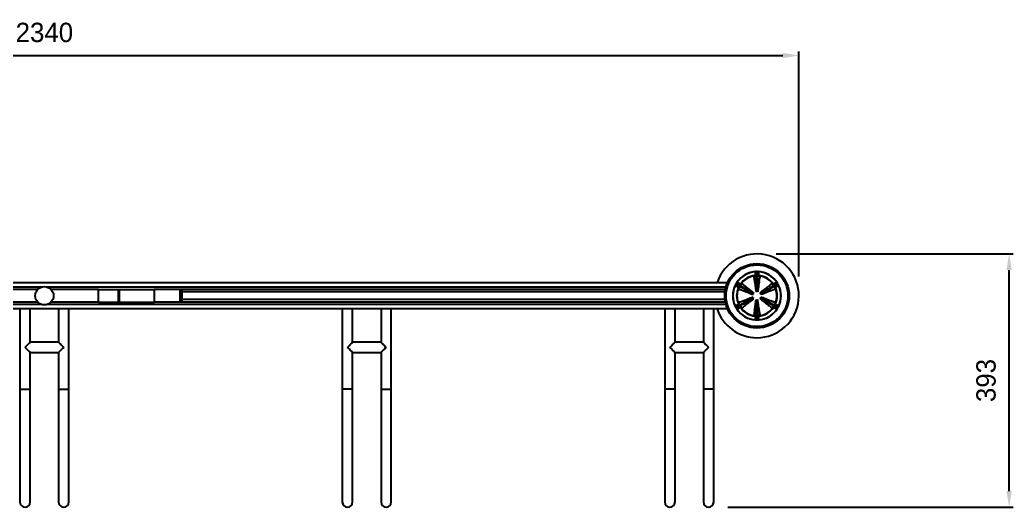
# Model space of a CAD drawing. Header units: millimetres. Extents: x 5333 to 11273, y -3184 to 1016.
# Drawn here: x 6736 to 8276, y -1248 to -492 of the extents above; entities that cross this region are included whole.
import ezdxf

# ---------------------------------------------------------------- set-up
doc = ezdxf.new("R2010")
doc.units = ezdxf.units.MM
doc.header["$PDSIZE"] = -1
doc.layers.add('WYMIAR', color=96, linetype='Continuous')
doc.dimstyles.new('1-1', dxfattribs={"dimtxt": 30, "dimasz": 25, "dimexe": 6.25, "dimexo": 30, "dimgap": 20.625, "dimtad": 1, "dimdec": 1, "dimtxsty": 'Standard', "dimcen": 0, "dimclrd": 2, "dimclre": 2, "dimclrt": 2, "dimadec": 0, "dimazin": 0, "dimtfac": 1, "dimtdec": 1, "dimtmove": 0, "dimatfit": 3, "dimfxl": 0, "dimarcsym": 0})

# ---------------------------------------------------------------- blocks, each defined once
blk = doc.blocks.new('rzut')
for p, q in [((3511, 494.3), (3511, 494.3)), ((3511, 494.3), (3511, 494.3)), ((3513.8, 494), (3516, 492.8)), ((3516.2, 501.2), (3516.2, 492.7)), ((3517.5, 501.2), (3517.5, 492.7)), ((3522.7, 494.3), (3522.7, 494.3)), ((3522.7, 494.3), (3522.7, 494.3)), ((3471, 483.8), (1352.7, 483.8)), ((3489.2, 476.3), (3491.3, 477.6)), ((3491.3, 477.6), (3491.5, 477.7)), ((3491.5, 477.7), (3491.6, 477.7)), ((3491.6, 477.7), (3491.8, 477.8)), ((3493.4, 484.1), (3493.4, 484.1)), ((3516, 492.8), (3516.2, 492.7)), ((3516.2, 492.7), (3516.3, 492.6)), ((3516.3, 492.6), (3516.4, 492.5)), ((3540.4, 484.1), (3540.3, 484.1)), ((3541.5, 481.5), (3541.6, 479)), ((3541.6, 479), (3541.5, 478.8)), ((3541.5, 478.8), (3541.5, 478.5)), ((3541.5, 478.8), (3541.5, 478.8)), ((2407.7, 477.4), (1355, 477.4)), ((2401.8, 473.8), (2351, 473.8)), ((3468.7, 477.4), (2416, 477.4)), ((2472.7, 473.8), (2422, 473.8)), ((2495.8, 473.8), (2472.7, 473.8)), ((2495.8, 473.8), (2526.6, 473.8)), ((2495.8, 453.8), (2495.8, 473.8)), ((2526.6, 453.8), (2526.6, 473.8)), ((2526.6, 473.8), (2528.4, 473.8)), ((2528.4, 453.8), (2528.4, 473.8)), ((2528.4, 473.8), (2582.2, 473.8)), ((2582.2, 473.8), (2582.2, 453.8)), ((2622.7, 473.8), (2582.2, 473.8)), ((2622.7, 453.8), (2622.7, 473.8)), ((2625.7, 473.8), (2622.7, 473.8)), ((2625.7, 453.8), (2625.7, 473.8)), ((3467.9, 473.8), (2625.7, 473.8)), ((3467.2, 469.8), (2625.7, 469.8)), ((3487.6, 474), (3487.6, 474)), ((3546.2, 474), (3546.2, 474)), ((2407.7, 450.2), (1355, 450.2)), ((2401.8, 453.8), (2351, 453.8)), ((3468.7, 450.2), (2416, 450.2)), ((2472.7, 453.8), (2422, 453.8)), ((2495.8, 453.8), (2472.7, 453.8)), ((2495.8, 453.8), (2526.6, 453.8)), ((2526.6, 453.8), (2528.4, 453.8)), ((2528.4, 453.8), (2582.2, 453.8)), ((2622.7, 453.8), (2582.2, 453.8)), ((2625.7, 453.8), (2622.7, 453.8)), ((3467.2, 457.8), (2625.7, 457.8)), ((3467.9, 453.8), (2625.7, 453.8)), ((3487.6, 453.6), (3487.6, 453.6)), ((3492.1, 448.6), (3492.2, 448.8)), ((3492.2, 446.1), (3492.1, 448.6)), ((3492.2, 448.9), (3492.2, 449.1)), ((3492.2, 448.8), (3492.2, 448.9)), ((3542.1, 449.9), (3541.9, 449.8)), ((3542.2, 449.9), (3542.1, 449.9)), ((3542.4, 450), (3542.2, 449.9)), ((3544.6, 451.3), (3542.4, 450)), ((3546.2, 453.6), (3546.2, 453.6)), ((3471, 443.8), (1352.7, 443.8)), ((2373.9, 443.8), (2373.9, 318.8)), ((2389.9, 391.8), (2389.9, 443.8)), ((2433.9, 443.8), (2433.9, 391.8)), ((2449.9, 318.8), (2449.9, 443.8)), ((2873.9, 443.8), (2873.9, 318.8)), ((2889.9, 391.8), (2889.9, 443.8)), ((2933.9, 443.8), (2933.9, 391.8)), ((2949.9, 318.8), (2949.9, 443.8)), ((3373.9, 443.8), (3373.9, 318.8)), ((3389.9, 391.8), (3389.9, 443.8)), ((3433.9, 443.8), (3433.9, 391.8)), ((3449.9, 318.8), (3449.9, 443.8)), ((3493.4, 443.5), (3493.4, 443.5)), ((3511, 433.3), (3511, 433.3)), ((3511, 433.3), (3511, 433.3)), ((3516.2, 426.4), (3516.2, 434.9)), ((3517.5, 435), (3517.3, 435.1)), ((3517.5, 434.9), (3517.5, 435)), ((3517.7, 434.8), (3517.5, 434.9)), ((3517.5, 426.4), (3517.5, 434.9)), ((3519.9, 433.6), (3517.7, 434.8)), ((3522.7, 433.3), (3522.7, 433.3)), ((3522.7, 433.3), (3522.7, 433.3)), ((3540.3, 443.5), (3540.4, 443.5)), ((2433.9, 391.8), (2389.9, 391.8)), ((2933.9, 391.8), (2889.9, 391.8)), ((3433.9, 391.8), (3389.9, 391.8)), ((2389.9, 375.8), (2433.9, 375.8)), ((2389.9, 318.8), (2389.9, 375.8)), ((2433.9, 375.8), (2433.9, 318.8)), ((2889.9, 318.8), (2889.9, 375.8)), ((2889.9, 375.8), (2933.9, 375.8)), ((2933.9, 375.8), (2933.9, 318.8)), ((3389.9, 318.8), (3389.9, 375.8)), ((3389.9, 375.8), (3433.9, 375.8)), ((3433.9, 375.8), (3433.9, 318.8)), ((2373.9, 318.8), (2373.9, 143.8)), ((2373.9, 318.8), (2389.9, 318.8)), ((2389.9, 143.8), (2389.9, 318.8)), ((2433.9, 318.8), (2433.9, 143.8)), ((2433.9, 318.8), (2449.9, 318.8)), ((2449.9, 143.8), (2449.9, 318.8)), ((2873.9, 318.8), (2873.9, 143.8)), ((2889.9, 318.8), (2873.9, 318.8)), ((2889.9, 143.8), (2889.9, 318.8)), ((2933.9, 318.8), (2933.9, 143.8)), ((2933.9, 318.8), (2949.9, 318.8)), ((2949.9, 143.8), (2949.9, 318.8)), ((3373.9, 318.8), (3373.9, 143.8)), ((3389.9, 318.8), (3373.9, 318.8)), ((3389.9, 143.8), (3389.9, 318.8)), ((3433.9, 318.8), (3433.9, 143.8)), ((3449.9, 318.8), (3433.9, 318.8)), ((3449.9, 143.8), (3449.9, 318.8))]:
    blk.add_line(p, q)
at = {"flags": 128}
for points in [[(3511, 494.3), (3512.4, 494.3), (3513.8, 494)], [(3484.1, 482), (3484.9, 481.5), (3485.8, 481), (3486.6, 480.5), (3487.5, 480), (3488.5, 479.4), (3489.5, 478.9), (3490.5, 478.3), (3491.5, 477.7)], [(3484.8, 483.1), (3485.6, 482.6), (3486.4, 482.2), (3487.3, 481.6), (3488.2, 481.1), (3489.2, 480.6), (3490.1, 480), (3491.1, 479.4), (3492.2, 478.8)], [(3511, 466.5), (3508.3, 468), (3504.8, 470), (3501.5, 471.9), (3498.7, 473.5), (3495.2, 475.5), (3492.9, 476.9), (3491.5, 477.7), (3491.5, 477.7), (3491.5, 477.7)], [(3516.3, 470.2), (3516.2, 473.4), (3516.2, 477.3), (3516.2, 481.1), (3516.2, 484.4), (3516.2, 488.4), (3516.2, 491.1), (3516.2, 492.7), (3516.2, 492.7), (3516.2, 492.7)], [(3522.1, 467.5), (3524.8, 469.1), (3528.3, 471.1), (3531.5, 473), (3534.4, 474.7), (3537.9, 476.7), (3540.2, 478), (3541.5, 478.8), (3541.5, 478.8), (3541.5, 478.8)], [(3540.4, 484.1), (3541.1, 482.9), (3541.5, 481.5)], [(3549, 483.1), (3548.2, 482.6), (3547.3, 482.2), (3546.4, 481.6), (3545.5, 481.1), (3544.6, 480.6), (3543.6, 480), (3542.6, 479.4), (3541.5, 478.8)], [(3549.6, 482), (3548.8, 481.5), (3548, 481), (3547.1, 480.5), (3546.2, 480), (3545.2, 479.4), (3544.2, 478.9), (3543.2, 478.3), (3542.2, 477.7)], [(3487.6, 474), (3488.2, 475.2), (3489.2, 476.3)], [(3484.1, 445.7), (3484.9, 446.1), (3485.8, 446.6), (3486.6, 447.1), (3487.5, 447.6), (3488.5, 448.2), (3489.5, 448.8), (3490.5, 449.3), (3491.5, 449.9)], [(3484.8, 444.5), (3485.6, 445), (3486.4, 445.5), (3487.3, 446), (3488.2, 446.5), (3489.2, 447.1), (3490.1, 447.6), (3491.1, 448.2), (3492.2, 448.8)], [(3511.6, 460.1), (3508.9, 458.5), (3505.5, 456.5), (3502.2, 454.6), (3499.3, 452.9), (3495.9, 450.9), (3493.6, 449.6), (3492.2, 448.8), (3492.2, 448.8), (3492.2, 448.8)], [(3517.4, 457.4), (3517.5, 454.3), (3517.5, 450.3), (3517.5, 446.5), (3517.5, 443.2), (3517.5, 439.2), (3517.5, 436.5), (3517.5, 434.9), (3517.5, 434.9), (3517.5, 434.9)], [(3522.7, 461.1), (3525.4, 459.6), (3528.9, 457.6), (3532.2, 455.7), (3535.1, 454.1), (3538.5, 452.1), (3540.8, 450.7), (3542.2, 449.9), (3542.2, 449.9), (3542.2, 449.9)], [(3549, 444.5), (3548.2, 445), (3547.3, 445.5), (3546.4, 446), (3545.5, 446.5), (3544.6, 447.1), (3543.6, 447.6), (3542.6, 448.2), (3541.5, 448.8)], [(3549.6, 445.7), (3548.8, 446.1), (3548, 446.6), (3547.1, 447.1), (3546.2, 447.6), (3545.2, 448.2), (3544.2, 448.8), (3543.2, 449.3), (3542.2, 449.9)], [(3546.2, 453.6), (3545.5, 452.4), (3544.6, 451.3)], [(3493.4, 443.5), (3492.7, 444.7), (3492.2, 446.1)], [(3522.7, 433.3), (3521.3, 433.3), (3519.9, 433.6)], [(2381.9, 383.8), (2383.3, 385.3), (2384.8, 386.7), (2386.1, 388), (2387.3, 389.2), (2388.2, 390.2), (2389, 391), (2389.6, 391.5), (2389.8, 391.8), (2389.9, 391.8)], [(2433.9, 391.8), (2434, 391.7), (2434.3, 391.3), (2434.9, 390.7), (2435.7, 389.9), (2436.7, 389), (2437.9, 387.8), (2439.1, 386.5), (2440.5, 385.2), (2441.9, 383.8)], [(2881.9, 383.8), (2883.3, 385.3), (2884.8, 386.7), (2886.1, 388), (2887.3, 389.2), (2888.2, 390.2), (2889, 391), (2889.6, 391.5), (2889.8, 391.8), (2889.9, 391.8)], [(2933.9, 391.8), (2934, 391.7), (2934.3, 391.3), (2934.9, 390.7), (2935.7, 389.9), (2936.7, 389), (2937.9, 387.8), (2939.1, 386.5), (2940.5, 385.2), (2941.9, 383.8)], [(3381.9, 383.8), (3383.3, 385.3), (3384.8, 386.7), (3386.1, 388), (3387.3, 389.2), (3388.2, 390.2), (3389, 391), (3389.6, 391.5), (3389.8, 391.8), (3389.9, 391.8)], [(3433.9, 391.8), (3434, 391.7), (3434.3, 391.3), (3434.9, 390.7), (3435.7, 389.9), (3436.7, 389), (3437.9, 387.8), (3439.1, 386.5), (3440.5, 385.2), (3441.9, 383.8)], [(2389.9, 375.8), (2389.8, 375.8), (2389.6, 376.1), (2389, 376.6), (2388.2, 377.4), (2387.3, 378.4), (2386.1, 379.6), (2384.8, 380.9), (2383.3, 382.3), (2381.9, 383.8)], [(2441.9, 383.8), (2440.5, 382.4), (2439.1, 381.1), (2437.9, 379.8), (2436.7, 378.7), (2435.7, 377.7), (2434.9, 376.9), (2434.3, 376.3), (2434, 375.9), (2433.9, 375.8)], [(2889.9, 375.8), (2889.8, 375.8), (2889.6, 376.1), (2889, 376.6), (2888.2, 377.4), (2887.3, 378.4), (2886.1, 379.6), (2884.8, 380.9), (2883.3, 382.3), (2881.9, 383.8)], [(2941.9, 383.8), (2940.5, 382.4), (2939.1, 381.1), (2937.9, 379.8), (2936.7, 378.7), (2935.7, 377.7), (2934.9, 376.9), (2934.3, 376.3), (2934, 375.9), (2933.9, 375.8)], [(3389.9, 375.8), (3389.8, 375.8), (3389.6, 376.1), (3389, 376.6), (3388.2, 377.4), (3387.3, 378.4), (3386.1, 379.6), (3384.8, 380.9), (3383.3, 382.3), (3381.9, 383.8)], [(3441.9, 383.8), (3440.5, 382.4), (3439.1, 381.1), (3437.9, 379.8), (3436.7, 378.7), (3435.7, 377.7), (3434.9, 376.9), (3434.3, 376.3), (3434, 375.9), (3433.9, 375.8)]]:
    blk.add_lwpolyline(points, dxfattribs=at)
for centre, radius in [((3516.9, 463.8), 50), ((3516.9, 463.8), 47.9), ((2411.9, 463.8), 14.2)]:
    blk.add_circle(centre, radius)
for centre, radius, start, end in [((3516.9, 463.8), 65, 270, 162.0798), ((3516.9, 463.8), 37.5, 92.2005, 147.7879), ((3516.9, 463.8), 37.2, 94.1997, 145.8003), ((3516.9, 463.8), 31.5, 95.0868, 144.9131), ((3516.9, 463.8), 31, 100.7192, 139.2808), ((3521.9, 487.8), 6.53, 82.7968, 131.6146), ((3516.9, 463.8), 37.5, 32.2705, 87.7278), ((3516.9, 463.8), 37.2, 34.1997, 85.8003), ((3516.9, 463.8), 31.5, 35.0868, 84.9131), ((3516.9, 463.8), 31, 40.7192, 79.2808), ((3516.9, 463.8), 37.5, 152.2737, 207.7817), ((3516.9, 463.8), 37.2, 154.1997, 205.8003), ((3498.6, 480.1), 6.53, 142.7965, 191.6162), ((3493.4, 484.1), 0.014, 233.0828, 246.0951), ((3540.4, 484.1), 0.0418, 118.234, 122.5881), ((3540.1, 471.5), 6.53, 22.7976, 71.6143), ((3516.9, 463.8), 37.5, 332.2455, 27.8265), ((3516.9, 463.8), 37.2, 334.1997, 25.8003), ((3516.9, 463.8), 31.5, 155.0868, 204.9131), ((3516.9, 463.8), 31, 160.7192, 199.2808), ((3488.1, 475), 1.11, 240.5714, 240.7414), ((3516.9, 463.8), 6.47, 145.1457, 154.8549), ((3516.9, 463.8), 6.47, 85.1457, 94.8549), ((3516.9, 463.8), 6.47, 25.1457, 34.8549), ((3516.9, 463.8), 31.5, 335.0868, 24.9131), ((3516.9, 463.8), 31, 340.7192, 19.2808), ((3546.2, 474), 0.0138, 293.8064, 306.9868), ((3493.6, 456.1), 6.53, 202.7969, 251.6132), ((3488.1, 452.6), 1.11, 119.2586, 119.4286), ((3516.9, 463.8), 6.47, 205.1457, 214.8549), ((3516.9, 463.8), 6.47, 265.1457, 274.8549), ((3516.9, 463.8), 6.47, 325.1457, 334.8549), ((3535.1, 447.5), 6.53, 322.7965, 11.6162), ((3546.2, 453.6), 0.0138, 53.0132, 66.1936), ((3516.9, 463.8), 65, 197.9202, 270), ((3516.9, 463.8), 37.5, 212.1798, 267.7395), ((3516.9, 463.8), 37.2, 214.1997, 265.8003), ((3516.9, 463.8), 31.5, 215.0868, 264.9131), ((3516.9, 463.8), 31, 220.7192, 259.2808), ((3493.4, 443.5), 0.014, 113.9049, 126.9172), ((3511.9, 439.8), 6.53, 262.7973, 311.6133), ((3516.9, 463.8), 37.5, 272.1908, 327.7194), ((3516.9, 463.8), 37.2, 274.1997, 325.8003), ((3516.9, 463.8), 31.5, 275.0868, 324.9131), ((3516.9, 463.8), 31, 280.7192, 319.2808), ((3540.4, 443.6), 0.0418, 237.4119, 241.766), ((2381.9, 143.8), 8, 180, 0), ((2441.9, 143.8), 8, 180, 0), ((2881.9, 143.8), 8, 180, 0), ((2941.9, 143.8), 8, 180, 0), ((3381.9, 143.8), 8, 180, 0), ((3441.9, 143.8), 8, 180, 0)]:
    blk.add_arc(centre, radius, start, end)
for points, knots in [([(3514.1, 495.2), (3514.1, 495.2), (3514.1, 495.1), (3514, 495.1), (3513.7, 494.9), (3512.8, 494.6), (3511.8, 494.4), (3511, 494.3)], [0, 0, 0, 0, 0.0217415, 0.0516648, 0.109293, 0.3110087, 1, 1, 1, 1]), ([(3511, 494.3), (3511.1, 494.3), (3511.1, 494.3), (3511.1, 494.3), (3511.1, 494.3), (3511.1, 494.3)], [0, 0, 0, 0, 0.418124, 0.841087, 1, 1, 1, 1]), ([(3511, 494.3), (3511, 494.3), (3511, 494.3), (3511, 494.3), (3511, 494.3), (3511, 494.3), (3511, 494.3), (3511, 494.3), (3511, 494.3), (3511, 494.3)], [0, 0, 0, 0, 0.2567252, 0.3886539, 0.4999021, 0.6115028, 0.7434314, 0.8887518, 1, 1, 1, 1]), ([(3511.1, 494.3), (3511.2, 494.1), (3511.6, 493.5), (3512.2, 491.8), (3512.8, 489.3), (3513.1, 487.2), (3513.3, 486.2)], [0, 0, 0, 0, 0.163702, 0.491836, 0.744158, 1, 1, 1, 1]), ([(3516.2, 501.2), (3515.8, 501.3), (3515.2, 501.3), (3514.6, 501.2), (3514.4, 501.1), (3514.2, 501), (3514.2, 501), (3514.1, 500.9), (3514.1, 500.9)], [0, 0, 0, 0, 0.560929, 0.70529, 0.84073, 0.902151, 0.964177, 1, 1, 1, 1]), ([(3514.1, 500.9), (3514.1, 500), (3514.1, 498.3), (3514.1, 496.2), (3514.1, 495.2)], [0, 0, 0, 0, 0.495178, 1, 1, 1, 1]), ([(3517.5, 501.2), (3517.4, 501.2), (3517.1, 501.2), (3516.6, 501.2), (3516.3, 501.2), (3516.2, 501.2)], [0, 0, 0, 0, 0.378331, 0.683198, 1, 1, 1, 1]), ([(3519.6, 500.9), (3519.6, 500.9), (3519.6, 501), (3519.5, 501), (3519.2, 501.2), (3518.5, 501.3), (3517.9, 501.3), (3517.5, 501.2)], [0, 0, 0, 0, 0.033539, 0.079905, 0.170935, 0.492577, 1, 1, 1, 1]), ([(3519.7, 495.2), (3519.6, 496.1), (3519.6, 497.8), (3519.6, 499.7), (3519.6, 500.7), (3519.6, 500.9)], [0, 0, 0, 0, 0.4249317, 0.8559024, 1, 1, 1, 1]), ([(3522.7, 494.3), (3522, 494.4), (3521.2, 494.6), (3520.4, 494.8), (3520.1, 494.9), (3519.9, 495), (3519.7, 495.1), (3519.7, 495.1), (3519.7, 495.2), (3519.7, 495.2)], [0, 0, 0, 0, 0.605119, 0.732699, 0.820455, 0.907581, 0.944053, 0.980915, 1, 1, 1, 1]), ([(3520.4, 486.2), (3520.5, 486.8), (3520.9, 488.7), (3521.4, 491.1), (3522, 493.2), (3522.4, 493.9), (3522.6, 494.3)], [0, 0, 0, 0, 0.1565417, 0.4702444, 0.7331054, 1, 1, 1, 1]), ([(3522.6, 494.3), (3522.6, 494.3), (3522.6, 494.3), (3522.7, 494.3), (3522.7, 494.3), (3522.7, 494.3)], [0, 0, 0, 0, 0.295983, 0.689757, 1, 1, 1, 1]), ([(3522.7, 494.3), (3522.7, 494.3), (3522.7, 494.3), (3522.7, 494.3), (3522.7, 494.3), (3522.7, 494.3), (3522.7, 494.3), (3522.7, 494.3), (3522.7, 494.3), (3522.7, 494.3)], [0, 0, 0, 0, 0.110658, 0.27126, 0.382269, 0.493278, 0.62421, 0.735219, 1, 1, 1, 1]), ([(3484.1, 482), (3483.9, 481.6), (3483.6, 481.1), (3483.4, 480.6), (3483.3, 480.3), (3483.3, 480.2), (3483.3, 480), (3483.4, 480), (3483.4, 480)], [0, 0, 0, 0, 0.560941, 0.705311, 0.840743, 0.902158, 0.964184, 1, 1, 1, 1]), ([(3483.4, 480), (3484.1, 479.6), (3485.6, 478.7), (3487.4, 477.6), (3488.3, 477.1)], [0, 0, 0, 0, 0.4951751, 1, 1, 1, 1]), ([(3484.8, 483.1), (3484.7, 483), (3484.6, 482.7), (3484.3, 482.3), (3484.2, 482.1), (3484.1, 482)], [0, 0, 0, 0, 0.3783, 0.683177, 1, 1, 1, 1]), ([(3486.1, 484.7), (3486.1, 484.7), (3486, 484.7), (3485.9, 484.7), (3485.7, 484.5), (3485.2, 484), (3484.9, 483.4), (3484.8, 483.1)], [0, 0, 0, 0, 0.033566, 0.079893, 0.170939, 0.492559, 1, 1, 1, 1]), ([(3491.1, 481.9), (3490.3, 482.4), (3488.8, 483.2), (3487.2, 484.1), (3486.3, 484.6), (3486.1, 484.7)], [0, 0, 0, 0, 0.424937, 0.855909, 1, 1, 1, 1]), ([(3493.4, 484.1), (3492.9, 483.6), (3492.4, 483), (3491.8, 482.3), (3491.6, 482.1), (3491.4, 482), (3491.2, 481.9), (3491.1, 481.9), (3491.1, 481.9), (3491.1, 481.9)], [0, 0, 0, 0, 0.6051312, 0.732694, 0.8204565, 0.9075691, 0.944041, 0.9809069, 1, 1, 1, 1]), ([(3491.8, 477.8), (3491.8, 477.8), (3491.9, 477.9), (3491.9, 477.9), (3492, 478)], [0, 0, 0, 0, 0.262452, 1, 1, 1, 1]), ([(3492, 478), (3492, 478), (3492.1, 478.2), (3492.2, 478.5), (3492.2, 478.7), (3492.2, 478.8)], [0, 0, 0, 0, 0.198492, 0.598517, 1, 1, 1, 1]), ([(3492.2, 478.8), (3492.2, 478.8), (3492.2, 478.7), (3493.5, 478.1), (3495.7, 476.8), (3498.8, 475), (3502.1, 473.1), (3505.4, 471.2), (3508.5, 469.3), (3510.7, 468.1), (3511.6, 467.5)], [0, 0, 0, 0, 0.0000014, 0.1745589, 0.3491163, 0.536367, 0.6636699, 0.7909705, 0.9119865, 1, 1, 1, 1]), ([(3493.4, 484), (3493.4, 484), (3493.4, 484), (3493.4, 484.1), (3493.4, 484.1), (3493.4, 484.1)], [0, 0, 0, 0, 0.296016, 0.690141, 1, 1, 1, 1]), ([(3493.4, 484.1), (3493.4, 484.1), (3493.4, 484.1), (3493.4, 484.1), (3493.4, 484.1), (3493.4, 484.1), (3493.4, 484.1), (3493.4, 484.1), (3493.4, 484.1), (3493.4, 484.1)], [0, 0, 0, 0, 0.125631, 0.26496, 0.390591, 0.516222, 0.620741, 0.746372, 1, 1, 1, 1]), ([(3499.3, 478.1), (3498.8, 478.5), (3497.3, 479.7), (3495.4, 481.4), (3494, 483), (3493.6, 483.7), (3493.4, 484)], [0, 0, 0, 0, 0.156542, 0.470245, 0.733105, 1, 1, 1, 1]), ([(3508.4, 471.1), (3508.2, 471.2), (3507.8, 471.5), (3507.1, 472), (3506.4, 472.5), (3505.7, 473), (3505.2, 473.4), (3504.7, 473.8), (3504.2, 474.1), (3503.8, 474.5), (3503.3, 474.9), (3502.7, 475.3), (3502.1, 475.8), (3501.5, 476.3), (3501.1, 476.6), (3500.6, 477), (3500, 477.5), (3499.5, 477.9), (3499.3, 478.1)], [0, 0, 0, 0, 0.050977, 0.101952, 0.203913, 0.254892, 0.305864, 0.356839, 0.407817, 0.458788, 0.509764, 0.56074, 0.6627, 0.713676, 0.764654, 0.815624, 0.90777, 1, 1, 1, 1]), ([(3499.3, 478.1), (3500.2, 477.3), (3502.2, 475.7), (3505.5, 473.1), (3508.9, 470.5), (3511.2, 468.8), (3512.3, 468)], [0, 0, 0, 0, 0.27819, 0.557091, 0.777591, 1, 1, 1, 1]), ([(3513.3, 486.2), (3513.3, 486), (3513.4, 485.5), (3513.5, 484.9), (3513.6, 484.2), (3513.7, 483.7), (3513.8, 483.1), (3513.9, 482.4), (3514, 481.6), (3514.1, 480.9), (3514.2, 480.3), (3514.3, 479.7), (3514.3, 479.1), (3514.4, 478.2), (3514.5, 477.4), (3514.6, 476.5), (3514.7, 475.7), (3514.8, 475.1), (3514.8, 474.8)], [0, 0, 0, 0, 0.0509736, 0.1529355, 0.2039104, 0.2548863, 0.3058612, 0.3568369, 0.4587973, 0.5097738, 0.5607485, 0.6117235, 0.6626994, 0.7136731, 0.8156373, 0.8666127, 0.9175871, 1, 1, 1, 1]), ([(3513.3, 486.2), (3513.5, 484.9), (3513.9, 482.5), (3514.5, 478.3), (3515, 474.1), (3515.4, 471.2), (3515.5, 469.8)], [0, 0, 0, 0, 0.27819, 0.55709, 0.777589, 1, 1, 1, 1]), ([(3516.4, 492.5), (3516.5, 492.5), (3516.5, 492.5), (3516.6, 492.5), (3516.7, 492.5)], [0, 0, 0, 0, 0.262462, 1, 1, 1, 1]), ([(3516.7, 492.5), (3516.7, 492.4), (3516.9, 492.4), (3517.2, 492.5), (3517.4, 492.6), (3517.5, 492.7)], [0, 0, 0, 0, 0.1983973, 0.5985343, 1, 1, 1, 1]), ([(3517.5, 492.7), (3517.5, 492.7), (3517.5, 492.4), (3517.5, 491.3), (3517.5, 488.5), (3517.5, 485), (3517.5, 481.2), (3517.5, 477.5), (3517.5, 473.8), (3517.5, 471.3), (3517.4, 470.2)], [0, 0, 0, 0, 0.0000014, 0.174559, 0.3491157, 0.5363673, 0.6636693, 0.7909703, 0.911986, 1, 1, 1, 1]), ([(3520.4, 486.2), (3520.2, 484.9), (3519.8, 482.5), (3519.2, 478.3), (3518.7, 474.1), (3518.4, 471.2), (3518.2, 469.8)], [0, 0, 0, 0, 0.27819, 0.55709, 0.777589, 1, 1, 1, 1]), ([(3518.9, 474.8), (3518.9, 475), (3519, 475.5), (3519.1, 476.3), (3519.2, 477.2), (3519.3, 478.1), (3519.3, 478.7), (3519.4, 479.3), (3519.5, 479.9), (3519.6, 480.5), (3519.6, 481.1), (3519.8, 481.9), (3519.9, 482.6), (3520, 483.3), (3520.1, 483.9), (3520.2, 484.5), (3520.3, 485.3), (3520.4, 485.9), (3520.4, 486.2)], [0, 0, 0, 0, 0.050977, 0.101951, 0.203914, 0.254889, 0.305864, 0.356839, 0.407816, 0.45879, 0.509764, 0.56074, 0.662702, 0.713676, 0.764653, 0.815626, 0.90777, 1, 1, 1, 1]), ([(3534.4, 478.1), (3533.5, 477.3), (3531.5, 475.7), (3528.2, 473.1), (3524.8, 470.5), (3522.5, 468.8), (3521.4, 468)], [0, 0, 0, 0, 0.27819, 0.557087, 0.777587, 1, 1, 1, 1]), ([(3542.2, 477.7), (3542.2, 477.7), (3542.2, 477.5), (3540.9, 477), (3538.7, 475.6), (3535.6, 473.8), (3532.2, 471.9), (3529, 470.1), (3525.8, 468.3), (3523.6, 467), (3522.7, 466.5)], [0, 0, 0, 0, 0.000001, 0.174559, 0.349115, 0.536368, 0.66367, 0.79097, 0.911985, 1, 1, 1, 1]), ([(3534.4, 478.1), (3534.3, 478), (3533.9, 477.7), (3533.4, 477.2), (3532.9, 476.8), (3532.5, 476.5), (3532, 476.1), (3531.5, 475.7), (3530.9, 475.2), (3530.3, 474.7), (3529.8, 474.4), (3529.3, 474), (3528.8, 473.6), (3528.1, 473.1), (3527.5, 472.6), (3526.8, 472.1), (3526.1, 471.6), (3525.6, 471.3), (3525.3, 471.1)], [0, 0, 0, 0, 0.050971, 0.152936, 0.203909, 0.254884, 0.305862, 0.356836, 0.458795, 0.509775, 0.560747, 0.611722, 0.6627, 0.713672, 0.815638, 0.866613, 0.917588, 1, 1, 1, 1]), ([(3540.4, 484), (3540.3, 483.8), (3539.9, 483.2), (3538.8, 481.9), (3536.9, 480.1), (3535.3, 478.7), (3534.4, 478.1)], [0, 0, 0, 0, 0.163702, 0.491836, 0.744156, 1, 1, 1, 1]), ([(3540.3, 484.1), (3540.4, 484.1), (3540.4, 484.1), (3540.4, 484), (3540.4, 484), (3540.4, 484)], [0, 0, 0, 0, 0.418232, 0.8411, 1, 1, 1, 1]), ([(3542.7, 481.9), (3542.6, 481.9), (3542.6, 481.9), (3542.5, 481.9), (3542.2, 482.1), (3541.5, 482.8), (3540.8, 483.5), (3540.4, 484.1)], [0, 0, 0, 0, 0.021738, 0.051653, 0.109289, 0.311022, 1, 1, 1, 1]), ([(3540.4, 484.1), (3540.4, 484.1), (3540.4, 484.1), (3540.4, 484.1), (3540.4, 484.1), (3540.4, 484.1), (3540.4, 484.1), (3540.4, 484.1), (3540.4, 484.1), (3540.4, 484.1)], [0, 0, 0, 0, 0.2536264, 0.3792564, 0.5048533, 0.6094116, 0.7350416, 0.8743701, 1, 1, 1, 1]), ([(3541.5, 478.5), (3541.5, 478.5), (3541.5, 478.4), (3541.6, 478.3), (3541.6, 478.3)], [0, 0, 0, 0, 0.262384, 1, 1, 1, 1]), ([(3541.6, 478.3), (3541.6, 478.2), (3541.7, 478.1), (3541.9, 477.8), (3542.1, 477.7), (3542.2, 477.7)], [0, 0, 0, 0, 0.198473, 0.598563, 1, 1, 1, 1]), ([(3547.6, 484.7), (3546.9, 484.3), (3545.3, 483.4), (3543.6, 482.4), (3542.7, 481.9)], [0, 0, 0, 0, 0.495183, 1, 1, 1, 1]), ([(3545.5, 477.1), (3546.2, 477.5), (3547.7, 478.4), (3549.3, 479.4), (3550.1, 479.9), (3550.3, 480)], [0, 0, 0, 0, 0.4249335, 0.8558945, 1, 1, 1, 1]), ([(3549, 483.1), (3548.8, 483.5), (3548.5, 484), (3548.1, 484.4), (3547.9, 484.6), (3547.8, 484.7), (3547.7, 484.7), (3547.6, 484.7), (3547.6, 484.7)], [0, 0, 0, 0, 0.560937, 0.705297, 0.840734, 0.902144, 0.964168, 1, 1, 1, 1]), ([(3549.6, 482), (3549.5, 482.1), (3549.4, 482.3), (3549.1, 482.7), (3549, 483), (3549, 483.1)], [0, 0, 0, 0, 0.378292, 0.683156, 1, 1, 1, 1]), ([(3550.3, 480), (3550.4, 480), (3550.4, 480), (3550.4, 480.1), (3550.4, 480.5), (3550.2, 481.1), (3549.8, 481.6), (3549.6, 482)], [0, 0, 0, 0, 0.033531, 0.079875, 0.170913, 0.49256, 1, 1, 1, 1]), ([(3488.3, 477.1), (3488.3, 477.1), (3488.3, 477), (3488.4, 476.9), (3488.4, 476.6), (3488.1, 475.6), (3487.8, 474.7), (3487.6, 474)], [0, 0, 0, 0, 0.0217337, 0.0516573, 0.1092901, 0.3110175, 1, 1, 1, 1]), ([(3487.6, 474), (3487.8, 474.1), (3488.5, 474.1), (3490.3, 473.8), (3492.8, 473), (3494.7, 472.3), (3495.7, 471.9)], [0, 0, 0, 0, 0.163702, 0.491836, 0.744157, 1, 1, 1, 1]), ([(3487.6, 474), (3487.6, 474), (3487.6, 474), (3487.6, 474), (3487.6, 474), (3487.6, 474)], [0, 0, 0, 0, 0.418278, 0.841097, 1, 1, 1, 1]), ([(3487.6, 474), (3487.6, 474), (3487.6, 474), (3487.6, 474), (3487.6, 474), (3487.6, 474), (3487.6, 474), (3487.6, 474), (3487.6, 474), (3487.6, 474)], [0, 0, 0, 0, 0.263294, 0.3740594, 0.4848249, 0.6151744, 0.7259399, 0.8694888, 1, 1, 1, 1]), ([(3495.7, 471.9), (3495.9, 471.8), (3496.3, 471.7), (3496.9, 471.4), (3497.6, 471.2), (3498.1, 471), (3498.6, 470.8), (3499.3, 470.5), (3500, 470.2), (3500.7, 470), (3501.3, 469.7), (3501.8, 469.5), (3502.4, 469.3), (3503.2, 468.9), (3503.9, 468.6), (3504.7, 468.2), (3505.5, 467.9), (3506, 467.7), (3506.3, 467.5)], [0, 0, 0, 0, 0.050972, 0.152935, 0.203907, 0.254886, 0.305861, 0.356836, 0.458797, 0.509771, 0.560749, 0.611726, 0.662701, 0.713673, 0.815637, 0.866611, 0.917586, 1, 1, 1, 1]), ([(3495.7, 471.9), (3496.9, 471.5), (3499.2, 470.6), (3503.2, 469), (3507.1, 467.4), (3509.7, 466.2), (3511, 465.7)], [0, 0, 0, 0, 0.278191, 0.557088, 0.77759, 1, 1, 1, 1]), ([(3506.3, 467.5), (3507.1, 467.3), (3508.2, 467), (3509.7, 466.6), (3510.6, 466.6), (3511, 466.6)], [0, 0, 0, 0, 0.497191, 0.749503, 1, 1, 1, 1]), ([(3511.6, 467.5), (3511.3, 467.9), (3510.7, 468.7), (3509.6, 469.9), (3508.8, 470.6), (3508.4, 471.1)], [0, 0, 0, 0, 0.290908, 0.588294, 1, 1, 1, 1]), ([(3514.8, 474.8), (3515, 474), (3515.3, 472.9), (3515.7, 471.4), (3516.1, 470.6), (3516.3, 470.3)], [0, 0, 0, 0, 0.497199, 0.749513, 1, 1, 1, 1]), ([(3517.4, 470.3), (3517.6, 470.7), (3518, 471.6), (3518.5, 473.1), (3518.8, 474.2), (3518.9, 474.8)], [0, 0, 0, 0, 0.290913, 0.588294, 1, 1, 1, 1]), ([(3525.3, 471.1), (3524.8, 470.5), (3524, 469.7), (3522.9, 468.6), (3522.4, 467.9), (3522.2, 467.5)], [0, 0, 0, 0, 0.4972, 0.7495142, 1, 1, 1, 1]), ([(3538, 471.9), (3536.8, 471.5), (3534.5, 470.6), (3530.6, 469), (3526.6, 467.4), (3524, 466.2), (3522.7, 465.7)], [0, 0, 0, 0, 0.27819, 0.55709, 0.777587, 1, 1, 1, 1]), ([(3522.7, 466.6), (3523.2, 466.6), (3524.2, 466.7), (3525.7, 467.1), (3526.8, 467.4), (3527.4, 467.5)], [0, 0, 0, 0, 0.290909, 0.588301, 1, 1, 1, 1]), ([(3527.4, 467.5), (3527.6, 467.6), (3528, 467.8), (3528.8, 468.2), (3529.6, 468.5), (3530.4, 468.9), (3531, 469.1), (3531.6, 469.3), (3532.1, 469.6), (3532.7, 469.8), (3533.2, 470), (3533.9, 470.3), (3534.6, 470.6), (3535.3, 470.9), (3535.8, 471.1), (3536.4, 471.3), (3537.2, 471.6), (3537.7, 471.8), (3538, 471.9)], [0, 0, 0, 0, 0.05098, 0.101953, 0.203915, 0.25489, 0.305864, 0.35684, 0.407815, 0.458792, 0.509764, 0.560741, 0.662703, 0.713678, 0.764655, 0.815627, 0.907769, 1, 1, 1, 1]), ([(3538, 471.9), (3538.6, 472.1), (3540.5, 472.8), (3542.8, 473.6), (3544.9, 474.1), (3545.7, 474.1), (3546.1, 474)], [0, 0, 0, 0, 0.156542, 0.470243, 0.733105, 1, 1, 1, 1]), ([(3546.2, 474), (3545.9, 474.6), (3545.7, 475.4), (3545.4, 476.3), (3545.4, 476.6), (3545.3, 476.8), (3545.4, 477), (3545.4, 477), (3545.4, 477.1), (3545.5, 477.1)], [0, 0, 0, 0, 0.60512, 0.732679, 0.82045, 0.907566, 0.944041, 0.980915, 1, 1, 1, 1]), ([(3546.1, 474), (3546.1, 474), (3546.1, 474), (3546.2, 474), (3546.2, 474), (3546.2, 474)], [0, 0, 0, 0, 0.296081, 0.690158, 1, 1, 1, 1]), ([(3546.2, 474), (3546.2, 474), (3546.2, 474), (3546.2, 474), (3546.2, 474), (3546.2, 474), (3546.2, 474), (3546.2, 474), (3546.2, 474), (3546.2, 474)], [0, 0, 0, 0, 0.112253, 0.273673, 0.385926, 0.497986, 0.610239, 0.742502, 1, 1, 1, 1]), ([(3483.4, 447.6), (3483.4, 447.6), (3483.3, 447.6), (3483.3, 447.5), (3483.3, 447.2), (3483.6, 446.5), (3483.9, 446), (3484.1, 445.7)], [0, 0, 0, 0, 0.0335309, 0.0798866, 0.1709256, 0.4925599, 1, 1, 1, 1]), ([(3488.3, 450.5), (3487.5, 450.1), (3486, 449.2), (3484.4, 448.2), (3483.6, 447.7), (3483.4, 447.6)], [0, 0, 0, 0, 0.424933, 0.855905, 1, 1, 1, 1]), ([(3495.7, 455.7), (3495.1, 455.5), (3493.3, 454.8), (3490.9, 454), (3488.8, 453.6), (3488, 453.6), (3487.6, 453.6)], [0, 0, 0, 0, 0.156542, 0.470245, 0.733105, 1, 1, 1, 1]), ([(3487.6, 453.6), (3487.6, 453.6), (3487.6, 453.6), (3487.6, 453.6), (3487.6, 453.6), (3487.6, 453.6)], [0, 0, 0, 0, 0.296081, 0.690158, 1, 1, 1, 1]), ([(3487.6, 453.6), (3487.8, 453), (3488, 452.2), (3488.3, 451.4), (3488.4, 451), (3488.4, 450.8), (3488.4, 450.7), (3488.3, 450.6), (3488.3, 450.5), (3488.3, 450.5)], [0, 0, 0, 0, 0.605134, 0.732694, 0.820465, 0.907579, 0.944055, 0.980915, 1, 1, 1, 1]), ([(3487.6, 453.6), (3487.6, 453.6), (3487.6, 453.6), (3487.6, 453.6), (3487.6, 453.6), (3487.6, 453.6), (3487.6, 453.6), (3487.6, 453.6), (3487.6, 453.6), (3487.6, 453.6)], [0, 0, 0, 0, 0.1305112, 0.2740601, 0.3848256, 0.5151751, 0.6259406, 0.736706, 1, 1, 1, 1]), ([(3491.5, 449.9), (3491.5, 449.9), (3493.7, 450), (3491.9, 450.7), (3495.4, 452), (3498.1, 453.8), (3501.5, 455.7), (3504.7, 457.5), (3507.9, 459.4), (3510.1, 460.6), (3511, 461.1)], [0, 0, 0, 0, 0.000003, 0.17456, 0.349117, 0.536368, 0.66367, 0.790971, 0.911987, 1, 1, 1, 1]), ([(3492.1, 449.3), (3492.1, 449.4), (3492, 449.5), (3491.8, 449.8), (3491.6, 449.9), (3491.5, 449.9)], [0, 0, 0, 0, 0.198467, 0.598459, 1, 1, 1, 1]), ([(3492.2, 449.1), (3492.2, 449.1), (3492.2, 449.2), (3492.2, 449.3), (3492.1, 449.3)], [0, 0, 0, 0, 0.262428, 1, 1, 1, 1]), ([(3493.4, 443.6), (3493.5, 443.8), (3493.8, 444.4), (3495, 445.8), (3496.9, 447.5), (3498.5, 448.9), (3499.3, 449.5)], [0, 0, 0, 0, 0.163703, 0.491838, 0.744158, 1, 1, 1, 1]), ([(3495.7, 455.7), (3496.9, 456.2), (3499.2, 457), (3503.2, 458.6), (3507.1, 460.3), (3509.7, 461.4), (3511, 462)], [0, 0, 0, 0, 0.278191, 0.557088, 0.77759, 1, 1, 1, 1]), ([(3506.3, 460.1), (3506.1, 460), (3505.7, 459.8), (3504.9, 459.5), (3504.1, 459.1), (3503.3, 458.8), (3502.7, 458.5), (3502.2, 458.3), (3501.6, 458), (3501.1, 457.8), (3500.5, 457.6), (3499.8, 457.3), (3499.1, 457), (3498.4, 456.7), (3497.9, 456.5), (3497.3, 456.3), (3496.5, 456), (3496, 455.8), (3495.7, 455.7)], [0, 0, 0, 0, 0.050975, 0.101948, 0.203911, 0.254891, 0.305866, 0.356837, 0.407817, 0.45879, 0.509762, 0.560739, 0.662701, 0.713676, 0.764653, 0.815626, 0.907769, 1, 1, 1, 1]), ([(3499.3, 449.5), (3500.2, 450.3), (3502.2, 451.9), (3505.5, 454.5), (3508.9, 457.1), (3511.2, 458.8), (3512.3, 459.7)], [0, 0, 0, 0, 0.27819, 0.557091, 0.777591, 1, 1, 1, 1]), ([(3499.3, 449.5), (3499.4, 449.6), (3499.8, 449.9), (3500.3, 450.4), (3500.8, 450.8), (3501.3, 451.2), (3501.7, 451.5), (3502.3, 451.9), (3502.9, 452.4), (3503.5, 452.9), (3503.9, 453.3), (3504.4, 453.6), (3504.9, 454), (3505.6, 454.5), (3506.3, 455), (3507, 455.5), (3507.6, 456), (3508.1, 456.3), (3508.4, 456.5)], [0, 0, 0, 0, 0.050974, 0.152935, 0.203911, 0.254886, 0.305861, 0.356838, 0.458797, 0.509772, 0.560749, 0.611723, 0.662696, 0.713673, 0.815634, 0.866609, 0.917583, 1, 1, 1, 1]), ([(3511, 461.1), (3510.5, 461), (3509.6, 460.9), (3508, 460.5), (3506.9, 460.3), (3506.3, 460.1)], [0, 0, 0, 0, 0.290905, 0.588291, 1, 1, 1, 1]), ([(3508.4, 456.5), (3508.9, 457.1), (3509.7, 457.9), (3510.9, 459.1), (3511.3, 459.8), (3511.6, 460.1)], [0, 0, 0, 0, 0.4971885, 0.7495032, 1, 1, 1, 1]), ([(3513.3, 441.4), (3513.5, 442.7), (3513.9, 445.2), (3514.5, 449.3), (3515, 453.6), (3515.4, 456.4), (3515.5, 457.8)], [0, 0, 0, 0, 0.27819, 0.55709, 0.777589, 1, 1, 1, 1]), ([(3514.8, 452.8), (3514.8, 452.6), (3514.7, 452.2), (3514.7, 451.3), (3514.6, 450.4), (3514.5, 449.6), (3514.4, 448.9), (3514.3, 448.3), (3514.2, 447.7), (3514.2, 447.1), (3514.1, 446.5), (3514, 445.8), (3513.9, 445), (3513.8, 444.3), (3513.7, 443.8), (3513.6, 443.1), (3513.4, 442.3), (3513.3, 441.7), (3513.3, 441.4)], [0, 0, 0, 0, 0.050976, 0.101951, 0.203914, 0.254889, 0.305864, 0.356838, 0.407815, 0.45879, 0.509764, 0.56074, 0.662701, 0.713675, 0.764653, 0.815626, 0.907769, 1, 1, 1, 1]), ([(3516.3, 457.4), (3516.1, 456.9), (3515.7, 456), (3515.3, 454.5), (3515, 453.4), (3514.8, 452.8)], [0, 0, 0, 0, 0.290907, 0.588288, 1, 1, 1, 1]), ([(3516.2, 434.9), (3516.2, 434.9), (3516.2, 435.2), (3516.2, 436.4), (3516.2, 439.1), (3516.2, 442.6), (3516.2, 446.4), (3516.2, 450.2), (3516.2, 453.8), (3516.3, 456.3), (3516.3, 457.4)], [0, 0, 0, 0, 0.000001, 0.174559, 0.349116, 0.536367, 0.663669, 0.79097, 0.911986, 1, 1, 1, 1]), ([(3518.9, 452.8), (3518.7, 453.6), (3518.4, 454.7), (3518, 456.2), (3517.6, 457), (3517.4, 457.4)], [0, 0, 0, 0, 0.497193, 0.749506, 1, 1, 1, 1]), ([(3520.4, 441.4), (3520.2, 442.7), (3519.8, 445.2), (3519.2, 449.3), (3518.7, 453.6), (3518.4, 456.4), (3518.2, 457.8)], [0, 0, 0, 0, 0.27819, 0.55709, 0.777589, 1, 1, 1, 1]), ([(3520.4, 441.4), (3520.4, 441.6), (3520.3, 442.1), (3520.2, 442.7), (3520.1, 443.4), (3520, 444), (3519.9, 444.5), (3519.8, 445.2), (3519.7, 446), (3519.6, 446.8), (3519.5, 447.3), (3519.5, 447.9), (3519.4, 448.6), (3519.3, 449.4), (3519.2, 450.2), (3519.1, 451.1), (3519, 451.9), (3519, 452.5), (3518.9, 452.8)], [0, 0, 0, 0, 0.050973, 0.152935, 0.20391, 0.254886, 0.305861, 0.356836, 0.458797, 0.509773, 0.560748, 0.611723, 0.662699, 0.713673, 0.815637, 0.866612, 0.917586, 1, 1, 1, 1]), ([(3534.4, 449.5), (3533.5, 450.3), (3531.5, 451.9), (3528.2, 454.5), (3524.8, 457.1), (3522.5, 458.8), (3521.4, 459.7)], [0, 0, 0, 0, 0.27819, 0.557087, 0.777587, 1, 1, 1, 1]), ([(3541.5, 448.8), (3541.5, 448.8), (3541.5, 448.9), (3540.2, 449.5), (3538, 450.9), (3534.9, 452.6), (3531.6, 454.5), (3528.4, 456.4), (3525.2, 458.3), (3523, 459.5), (3522.1, 460.1)], [0, 0, 0, 0, 0.000001, 0.174559, 0.349116, 0.536367, 0.663668, 0.790971, 0.911985, 1, 1, 1, 1]), ([(3522.2, 460.1), (3522.4, 459.7), (3523, 458.9), (3524.1, 457.8), (3524.9, 457), (3525.3, 456.5)], [0, 0, 0, 0, 0.290908, 0.588294, 1, 1, 1, 1]), ([(3538, 455.7), (3536.8, 456.2), (3534.5, 457), (3530.6, 458.6), (3526.6, 460.3), (3524, 461.4), (3522.7, 462)], [0, 0, 0, 0, 0.27819, 0.55709, 0.777587, 1, 1, 1, 1]), ([(3527.4, 460.1), (3526.7, 460.3), (3525.5, 460.6), (3524, 461), (3523.1, 461), (3522.7, 461.1)], [0, 0, 0, 0, 0.4972, 0.749517, 1, 1, 1, 1]), ([(3525.3, 456.5), (3525.5, 456.4), (3525.9, 456.1), (3526.6, 455.6), (3527.3, 455.1), (3528, 454.6), (3528.5, 454.2), (3529, 453.9), (3529.5, 453.5), (3530, 453.1), (3530.4, 452.8), (3531, 452.3), (3531.6, 451.8), (3532.2, 451.4), (3532.6, 451), (3533.2, 450.6), (3533.8, 450.1), (3534.2, 449.7), (3534.4, 449.5)], [0, 0, 0, 0, 0.050977, 0.101953, 0.203914, 0.254888, 0.305865, 0.356841, 0.407818, 0.45879, 0.509766, 0.560742, 0.662702, 0.713675, 0.764653, 0.815627, 0.907769, 1, 1, 1, 1]), ([(3538, 455.7), (3537.9, 455.8), (3537.4, 455.9), (3536.8, 456.2), (3536.1, 456.4), (3535.6, 456.6), (3535.1, 456.8), (3534.4, 457.1), (3533.7, 457.4), (3533, 457.7), (3532.5, 457.9), (3531.9, 458.1), (3531.3, 458.4), (3530.6, 458.7), (3529.8, 459), (3529, 459.4), (3528.3, 459.7), (3527.7, 459.9), (3527.4, 460.1)], [0, 0, 0, 0, 0.050971, 0.152935, 0.20391, 0.254884, 0.30586, 0.356835, 0.458795, 0.509774, 0.560746, 0.611723, 0.662698, 0.713669, 0.815633, 0.866612, 0.917587, 1, 1, 1, 1]), ([(3534.4, 449.5), (3534.9, 449.1), (3536.5, 447.9), (3538.3, 446.2), (3539.8, 444.6), (3540.2, 443.9), (3540.4, 443.6)], [0, 0, 0, 0, 0.156542, 0.470244, 0.733106, 1, 1, 1, 1]), ([(3546.1, 453.6), (3545.9, 453.6), (3545.2, 453.5), (3543.5, 453.9), (3540.9, 454.6), (3539, 455.4), (3538, 455.7)], [0, 0, 0, 0, 0.163703, 0.491836, 0.744157, 1, 1, 1, 1]), ([(3541.8, 449.6), (3541.7, 449.6), (3541.6, 449.4), (3541.5, 449.2), (3541.5, 448.9), (3541.5, 448.8)], [0, 0, 0, 0, 0.1984305, 0.5984867, 1, 1, 1, 1]), ([(3541.9, 449.8), (3541.9, 449.8), (3541.9, 449.7), (3541.8, 449.7), (3541.8, 449.6)], [0, 0, 0, 0, 0.26236, 1, 1, 1, 1]), ([(3545.5, 450.5), (3545.4, 450.5), (3545.4, 450.6), (3545.4, 450.7), (3545.3, 451), (3545.6, 452), (3545.9, 452.9), (3546.2, 453.6)], [0, 0, 0, 0, 0.021757, 0.051667, 0.109302, 0.311034, 1, 1, 1, 1]), ([(3550.3, 447.6), (3549.6, 448.1), (3548.1, 449), (3546.3, 450), (3545.5, 450.5)], [0, 0, 0, 0, 0.495187, 1, 1, 1, 1]), ([(3546.2, 453.6), (3546.2, 453.6), (3546.2, 453.6), (3546.1, 453.6), (3546.1, 453.6), (3546.1, 453.6)], [0, 0, 0, 0, 0.418278, 0.841097, 1, 1, 1, 1]), ([(3546.2, 453.6), (3546.2, 453.6), (3546.2, 453.6), (3546.2, 453.6), (3546.2, 453.6), (3546.2, 453.6), (3546.2, 453.6), (3546.2, 453.6), (3546.2, 453.6), (3546.2, 453.6)], [0, 0, 0, 0, 0.257498, 0.389761, 0.502014, 0.614074, 0.726327, 0.887747, 1, 1, 1, 1]), ([(3549.6, 445.7), (3549.9, 446), (3550.1, 446.5), (3550.4, 447.1), (3550.4, 447.3), (3550.4, 447.5), (3550.4, 447.6), (3550.4, 447.6), (3550.3, 447.6)], [0, 0, 0, 0, 0.560935, 0.705304, 0.840744, 0.902159, 0.964184, 1, 1, 1, 1]), ([(3484.1, 445.7), (3484.2, 445.5), (3484.4, 445.3), (3484.6, 444.9), (3484.7, 444.6), (3484.8, 444.5)], [0, 0, 0, 0, 0.378337, 0.683197, 1, 1, 1, 1]), ([(3484.8, 444.5), (3485, 444.1), (3485.2, 443.7), (3485.6, 443.2), (3485.8, 443), (3485.9, 442.9), (3486, 442.9), (3486.1, 442.9), (3486.1, 442.9)], [0, 0, 0, 0, 0.560921, 0.705306, 0.840738, 0.902147, 0.964169, 1, 1, 1, 1]), ([(3486.1, 442.9), (3486.9, 443.3), (3488.4, 444.2), (3490.2, 445.2), (3491.1, 445.7)], [0, 0, 0, 0, 0.495171, 1, 1, 1, 1]), ([(3491.1, 445.7), (3491.1, 445.7), (3491.1, 445.7), (3491.2, 445.7), (3491.5, 445.6), (3492.2, 444.9), (3492.9, 444.1), (3493.4, 443.5)], [0, 0, 0, 0, 0.021738, 0.051653, 0.109289, 0.311022, 1, 1, 1, 1]), ([(3493.4, 443.5), (3493.4, 443.5), (3493.4, 443.6), (3493.4, 443.6), (3493.4, 443.6), (3493.4, 443.6)], [0, 0, 0, 0, 0.418239, 0.841115, 1, 1, 1, 1]), ([(3493.4, 443.5), (3493.4, 443.5), (3493.4, 443.5), (3493.4, 443.5), (3493.4, 443.5), (3493.4, 443.5), (3493.4, 443.5), (3493.4, 443.5), (3493.4, 443.5), (3493.4, 443.5)], [0, 0, 0, 0, 0.253628, 0.379259, 0.483778, 0.609409, 0.73504, 0.874369, 1, 1, 1, 1]), ([(3511.1, 433.3), (3511.1, 433.3), (3511.1, 433.3), (3511.1, 433.3), (3511.1, 433.3), (3511, 433.3)], [0, 0, 0, 0, 0.296049, 0.690708, 1, 1, 1, 1]), ([(3511, 433.3), (3511.7, 433.2), (3512.5, 433.1), (3513.4, 432.8), (3513.7, 432.7), (3513.9, 432.6), (3514, 432.5), (3514.1, 432.5), (3514.1, 432.4), (3514.1, 432.4)], [0, 0, 0, 0, 0.605136, 0.732679, 0.820464, 0.907558, 0.944055, 0.980916, 1, 1, 1, 1]), ([(3511, 433.3), (3511, 433.3), (3511, 433.3), (3511, 433.3), (3511, 433.3), (3511, 433.3), (3511, 433.3), (3511, 433.3), (3511, 433.3), (3511, 433.3)], [0, 0, 0, 0, 0.1112482, 0.2565686, 0.3884972, 0.5000979, 0.6113461, 0.7432748, 1, 1, 1, 1]), ([(3513.3, 441.4), (3513.2, 440.8), (3512.9, 438.9), (3512.4, 436.5), (3511.7, 434.4), (3511.3, 433.7), (3511.1, 433.3)], [0, 0, 0, 0, 0.156542, 0.470244, 0.733106, 1, 1, 1, 1]), ([(3514.1, 432.4), (3514.1, 431.5), (3514.1, 429.8), (3514.1, 427.9), (3514.1, 427), (3514.1, 426.7)], [0, 0, 0, 0, 0.424932, 0.855903, 1, 1, 1, 1]), ([(3517, 435.2), (3517, 435.2), (3516.8, 435.2), (3516.5, 435.1), (3516.3, 435), (3516.2, 434.9)], [0, 0, 0, 0, 0.1985294, 0.598535, 1, 1, 1, 1]), ([(3517.3, 435.1), (3517.3, 435.1), (3517.2, 435.1), (3517.1, 435.1), (3517, 435.2)], [0, 0, 0, 0, 0.262462, 1, 1, 1, 1]), ([(3519.6, 426.7), (3519.6, 427.6), (3519.6, 429.3), (3519.6, 431.4), (3519.7, 432.4)], [0, 0, 0, 0, 0.495178, 1, 1, 1, 1]), ([(3519.7, 432.4), (3519.7, 432.4), (3519.7, 432.5), (3519.7, 432.6), (3520, 432.7), (3521, 433), (3521.9, 433.2), (3522.7, 433.3)], [0, 0, 0, 0, 0.021742, 0.051648, 0.109304, 0.311025, 1, 1, 1, 1]), ([(3522.6, 433.3), (3522.5, 433.5), (3522.1, 434.1), (3521.5, 435.8), (3520.9, 438.4), (3520.6, 440.4), (3520.4, 441.4)], [0, 0, 0, 0, 0.163703, 0.491837, 0.744157, 1, 1, 1, 1]), ([(3522.7, 433.3), (3522.7, 433.3), (3522.7, 433.3), (3522.6, 433.3), (3522.6, 433.3), (3522.6, 433.3)], [0, 0, 0, 0, 0.418124, 0.841087, 1, 1, 1, 1]), ([(3522.7, 433.3), (3522.7, 433.3), (3522.7, 433.3), (3522.7, 433.3), (3522.7, 433.3), (3522.7, 433.3), (3522.7, 433.3), (3522.7, 433.3), (3522.7, 433.3), (3522.7, 433.3)], [0, 0, 0, 0, 0.264781, 0.37579, 0.506722, 0.617731, 0.72874, 0.889342, 1, 1, 1, 1]), ([(3540.4, 443.6), (3540.4, 443.6), (3540.4, 443.6), (3540.4, 443.6), (3540.4, 443.5), (3540.3, 443.5)], [0, 0, 0, 0, 0.295979, 0.690124, 1, 1, 1, 1]), ([(3540.4, 443.5), (3540.8, 444), (3541.3, 444.7), (3541.9, 445.3), (3542.2, 445.5), (3542.4, 445.6), (3542.5, 445.7), (3542.6, 445.7), (3542.6, 445.7), (3542.7, 445.7)], [0, 0, 0, 0, 0.60513, 0.732668, 0.820457, 0.907569, 0.944041, 0.980907, 1, 1, 1, 1]), ([(3540.4, 443.5), (3540.4, 443.5), (3540.4, 443.5), (3540.4, 443.5), (3540.4, 443.5), (3540.4, 443.5), (3540.4, 443.5), (3540.4, 443.5), (3540.4, 443.5), (3540.4, 443.5)], [0, 0, 0, 0, 0.1256299, 0.2649584, 0.3905884, 0.4951467, 0.6207436, 0.7463736, 1, 1, 1, 1]), ([(3542.7, 445.7), (3543.4, 445.3), (3544.9, 444.4), (3546.6, 443.5), (3547.4, 443), (3547.6, 442.9)], [0, 0, 0, 0, 0.424926, 0.855898, 1, 1, 1, 1]), ([(3547.6, 442.9), (3547.6, 442.9), (3547.7, 442.9), (3547.8, 442.9), (3548.1, 443.1), (3548.5, 443.6), (3548.8, 444.2), (3549, 444.5)], [0, 0, 0, 0, 0.033533, 0.079897, 0.170945, 0.492572, 1, 1, 1, 1]), ([(3549, 444.5), (3549, 444.7), (3549.2, 444.9), (3549.4, 445.3), (3549.5, 445.5), (3549.6, 445.7)], [0, 0, 0, 0, 0.378343, 0.683223, 1, 1, 1, 1]), ([(3514.1, 426.7), (3514.1, 426.7), (3514.1, 426.6), (3514.2, 426.6), (3514.5, 426.4), (3515.2, 426.3), (3515.8, 426.3), (3516.2, 426.4)], [0, 0, 0, 0, 0.0335469, 0.0798878, 0.170952, 0.4925432, 1, 1, 1, 1]), ([(3516.2, 426.4), (3516.4, 426.4), (3516.7, 426.4), (3517.1, 426.4), (3517.4, 426.4), (3517.5, 426.4)], [0, 0, 0, 0, 0.378331, 0.683198, 1, 1, 1, 1]), ([(3517.5, 426.4), (3517.9, 426.3), (3518.5, 426.3), (3519.1, 426.4), (3519.3, 426.5), (3519.5, 426.6), (3519.6, 426.6), (3519.6, 426.7), (3519.6, 426.7)], [0, 0, 0, 0, 0.560934, 0.705297, 0.840738, 0.90216, 0.964186, 1, 1, 1, 1])]:
    blk.add_open_spline(points, degree=3, knots=knots)
blk = doc.blocks.new('*D12')
at = {"layer": 'Defpoints', "color": 0}
for p in [(7943.7, -547.4), (5603.7, -920.3), (7943.7, -920.3)]:
    blk.add_point(p, dxfattribs=at)
at = {"layer": 'WYMIAR', "color": 2, "lineweight": -2}
for p, q in [((5603.7, -890.3), (5603.7, -541.2)), ((5628.7, -547.4), (7918.7, -547.4)), ((7943.7, -890.3), (7943.7, -541.2))]:
    blk.add_line(p, q, dxfattribs=at)
at = {"layer": 'WYMIAR', "color": 2}
for points in [[(5628.7, -543.3), (5628.7, -551.6), (5603.7, -547.4)], [(7918.7, -543.3), (7918.7, -551.6), (7943.7, -547.4)]]:
    blk.add_solid(points, dxfattribs=at)
at = {"layer": 'WYMIAR', "color": 2, "insert": (6773.7, -511.8), "char_height": 30, "attachment_point": 5}
blk.add_mtext('2340', dxfattribs=at)
blk = doc.blocks.new('*D13')
at = {"layer": 'Defpoints', "color": 0}
for p in [(7878.7, -855.3), (8269.8, -855.3), (7803.7, -1248.3)]:
    blk.add_point(p, dxfattribs=at)
at = {"layer": 'WYMIAR', "color": 2, "lineweight": -2}
for p, q in [((7908.7, -855.3), (8276, -855.3)), ((8269.8, -1223.3), (8269.8, -880.3)), ((7833.7, -1248.3), (8276, -1248.3))]:
    blk.add_line(p, q, dxfattribs=at)
at = {"layer": 'WYMIAR', "color": 2}
for points in [[(8265.6, -880.3), (8273.9, -880.3), (8269.8, -855.3)], [(8265.6, -1223.3), (8273.9, -1223.3), (8269.8, -1248.3)]]:
    blk.add_solid(points, dxfattribs=at)
at = {"layer": 'WYMIAR', "color": 2, "insert": (8234.1, -1051.8), "char_height": 30, "attachment_point": 5, "rotation": 90}
blk.add_mtext('393', dxfattribs=at)

msp = doc.modelspace()

# ---------------------------------------------------------------- block references
msp.add_blockref('rzut', (4361.82, -1384.11))

# ---------------------------------------------------------------- dimensions: what is measured, and where the dimension line sits
at = {"layer": 'WYMIAR'}
dim = msp.add_linear_dim(base=(7943.68, -547.42), p1=(5603.68, -920.3), p2=(7943.68, -920.3), dimstyle='1-1', dxfattribs=at)
dim.commit()
dim.dimension.update_dxf_attribs({"geometry": '*D12', "text_midpoint": (6773.68, -511.8)})
dim = msp.add_linear_dim(base=(8269.77, -855.3), p1=(7803.68, -1248.3), p2=(7878.68, -855.3), angle=90, dimstyle='1-1', dxfattribs=at)
dim.commit()
dim.dimension.update_dxf_attribs({"geometry": '*D13', "text_midpoint": (8234.14, -1051.8)})

doc.saveas('drawing.dxf')
